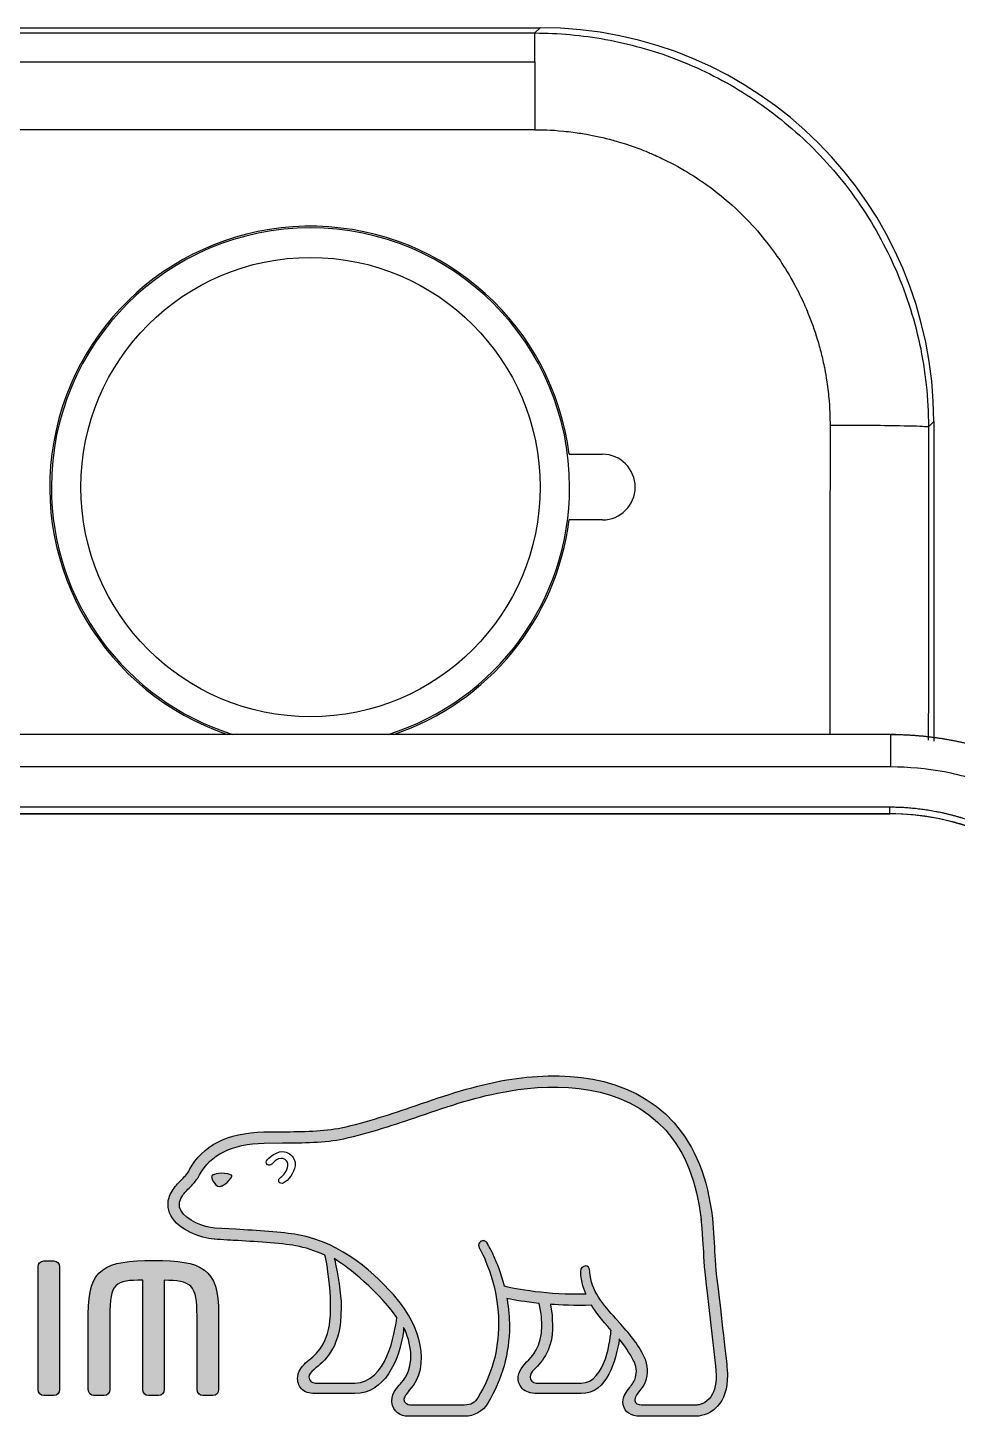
# Model space of a CAD drawing. Extents: x 11391 to 14551, y -233 to 2082.
# Drawn here: x 12579.67 to 12608.01, y 301.02 to 343.34 of the extents above; entities that cross this region are included whole.
import ezdxf

# ---------------------------------------------------------------- set-up
doc = ezdxf.new("R2010")
doc.units = 0
doc.header["$LTSCALE"] = 10
doc.header["$MEASUREMENT"] = 0
doc.layers.get('0').update_dxf_attribs({"linetype": 'CONTINUOUS'})
doc.layers.add('DEF_LAYER_ASSEM_MEMBER', color=7, linetype='CONTINUOUS')
doc.layers.add('레이어 1', color=7, linetype='CONTINUOUS')

msp = doc.modelspace()

# ---------------------------------------------------------------- hatches: boundary and pattern name
at = {"ltscale": 0.5}
h = msp.add_hatch(color=256, dxfattribs=at)
h.dxf.hatch_style = 1
edge = h.paths.add_edge_path()
edge.add_spline(control_points=[(12585.883, 308.371), (12585.573, 308.491), (12585.323, 308.378), (12585.323, 308.378)], knot_values=[0.00001, 0.00001, 0.00001, 0.00001, 1, 1, 1, 1], degree=3, periodic=0)
edge.add_spline(control_points=[(12585.323, 308.378), (12585.265, 308.362), (12585.278, 308.3), (12585.278, 308.3), (12585.278, 308.3), (12585.282, 308.217), (12585.404, 308.073)], knot_values=[4, 4, 4, 4, 5, 5, 5, 6, 6, 6, 6], degree=3, periodic=0)
edge.add_spline(control_points=[(12585.404, 308.073), (12585.464, 308), (12585.572, 308.038), (12585.572, 308.038)], knot_values=[3.00001, 3.00001, 3.00001, 3.00001, 4, 4, 4, 4], degree=3, periodic=0)
edge.add_spline(control_points=[(12585.572, 308.038), (12585.572, 308.038), (12585.721, 308.081), (12585.871, 308.284)], knot_values=[2, 2, 2, 2, 2.99999, 2.99999, 2.99999, 2.99999], degree=3, periodic=0)
edge.add_spline(control_points=[(12585.871, 308.284), (12585.921, 308.355), (12585.883, 308.371), (12585.883, 308.371)], knot_values=[1.00001, 1.00001, 1.00001, 1.00001, 2, 2, 2, 2], degree=3, periodic=0)
at = {"layer": '레이어 1'}
h = msp.add_hatch(color=7, dxfattribs=at)
h.dxf.hatch_style = 1
edge = h.paths.add_edge_path(flags=16)
edge.add_spline(control_points=[(12600.441, 301.55), (12600.274, 301.365), (12600.063, 301.363), (12600.054, 301.363), (12600.054, 301.363), (12598.367, 301.363), (12598.367, 301.363), (12598.305, 301.363), (12598.258, 301.379), (12598.227, 301.409), (12598.202, 301.434), (12598.189, 301.472), (12598.189, 301.52), (12598.189, 301.615), (12598.259, 301.702), (12598.332, 301.795), (12598.401, 301.883), (12598.466, 301.966), (12598.502, 302.069), (12598.594, 302.317), (12598.585, 302.582), (12598.475, 302.816), (12598.276, 303.238), (12597.98, 303.57), (12597.694, 303.891), (12597.694, 303.891), (12597.597, 303.998), (12597.597, 303.999), (12597.224, 304.414), (12596.839, 304.843), (12596.809, 305.425), (12596.802, 305.54), (12596.749, 305.61), (12596.675, 305.607), (12596.675, 305.607), (12596.566, 305.554), (12596.563, 305.554), (12596.534, 305.522), (12596.517, 305.473), (12596.517, 305.418), (12596.517, 305.418), (12596.518, 305.398), (12596.518, 305.398), (12596.533, 305.187), (12596.583, 304.981), (12596.671, 304.767), (12596.671, 304.767), (12596.68, 304.745), (12596.68, 304.745), (12596.68, 304.745), (12596.657, 304.744), (12596.657, 304.744), (12595.574, 304.701), (12594.513, 304.906), (12594.2, 304.981), (12594.008, 305.756), (12593.696, 306.269), (12593.682, 306.291), (12593.658, 306.331), (12593.619, 306.362), (12593.582, 306.373), (12593.582, 306.373), (12593.491, 306.359), (12593.479, 306.358), (12593.472, 306.346), (12593.456, 306.325), (12593.42, 306.277), (12593.42, 306.277), (12593.416, 306.24), (12593.416, 306.24), (12593.416, 306.24), (12593.445, 306.138), (12593.445, 306.138), (12593.469, 306.097), (12594.025, 305.123), (12594.025, 303.832), (12594.025, 303.037), (12593.816, 302.286), (12593.403, 301.601), (12593.305, 301.436), (12593.175, 301.363), (12592.982, 301.363), (12592.982, 301.363), (12591.319, 301.363), (12591.319, 301.363), (12591.264, 301.363), (12591.148, 301.402), (12591.148, 301.522), (12591.148, 301.589), (12591.21, 301.697), (12591.312, 301.812), (12592.005, 302.584), (12591.606, 303.789), (12590.941, 304.583), (12590.299, 305.349), (12589.251, 306.312), (12587.906, 306.552), (12587.43, 306.635), (12586.646, 306.682), (12586.014, 306.719), (12586.014, 306.719), (12585.374, 306.757), (12585.374, 306.757), (12585.046, 306.782), (12584.503, 306.984), (12584.338, 307.297), (12584.269, 307.426), (12584.277, 307.558), (12584.364, 307.709), (12584.419, 307.8), (12584.495, 307.878), (12584.59, 307.973), (12584.695, 308.08), (12584.803, 308.19), (12584.887, 308.335), (12584.887, 308.335), (12584.911, 308.38), (12584.911, 308.38), (12585.232, 308.995), (12585.894, 309.319), (12586.878, 309.345), (12586.878, 309.345), (12587.433, 309.351), (12587.433, 309.351), (12588.043, 309.354), (12588.735, 309.358), (12589.303, 309.48), (12590.101, 309.652), (12590.902, 309.925), (12591.608, 310.166), (12591.608, 310.166), (12591.631, 310.174), (12591.631, 310.174), (12592.505, 310.473), (12593.409, 310.782), (12594.333, 310.932), (12595.812, 311.177), (12597.842, 311.169), (12599.12, 309.735), (12599.71, 309.071), (12600.074, 308.157), (12600.199, 307.02), (12600.199, 307.02), (12600.194, 307.023), (12600.19, 307.027), (12600.2, 307.005), (12600.21, 306.877), (12600.262, 306.153), (12600.278, 305.805), (12600.293, 305.446), (12600.384, 304.778), (12600.384, 304.778), (12600.642, 302.545), (12600.642, 302.545), (12600.642, 302.545), (12600.658, 302.274), (12600.658, 302.274), (12600.658, 301.954), (12600.585, 301.71), (12600.441, 301.55)], knot_values=[0, 0, 0, 0, 1, 1, 1, 2, 2, 2, 3, 3, 3, 4, 4, 4, 5, 5, 5, 6, 6, 6, 7, 7, 7, 8, 8, 8, 9, 9, 9, 10, 10, 10, 11, 11, 11, 12, 12, 12, 13, 13, 13, 14, 14, 14, 15, 15, 15, 16, 16, 16, 17, 17, 17, 18, 18, 18, 19, 19, 19, 20, 20, 20, 21, 21, 21, 22, 22, 22, 23, 23, 23, 24, 24, 24, 25, 25, 25, 26, 26, 26, 27, 27, 27, 28, 28, 28, 29, 29, 29, 30, 30, 30, 31, 31, 31, 32, 32, 32, 33, 33, 33, 34, 34, 34, 35, 35, 35, 36, 36, 36, 37, 37, 37, 38, 38, 38, 39, 39, 39, 40, 40, 40, 41, 41, 41, 42, 42, 42, 43, 43, 43, 44, 44, 44, 45, 45, 45, 46, 46, 46, 47, 47, 47, 48, 48, 48, 49, 49, 49, 50, 50, 50, 51, 51, 51, 52, 52, 52, 53, 53, 53, 53], degree=3, periodic=0)
edge = h.paths.add_edge_path(flags=16)
edge.add_spline(control_points=[(12596.542, 302.033), (12596.542, 302.033), (12595.166, 302.033), (12595.166, 302.033), (12595.064, 302.033), (12594.983, 302.114), (12594.983, 302.218), (12594.983, 302.29), (12595.046, 302.382), (12595.106, 302.445), (12595.386, 302.713), (12595.672, 303.082), (12595.672, 303.783), (12595.672, 303.783), (12595.654, 304.101), (12595.654, 304.102), (12595.654, 304.102), (12595.604, 304.412), (12595.604, 304.412), (12595.604, 304.412), (12595.6, 304.431), (12595.6, 304.431), (12595.6, 304.431), (12595.62, 304.43), (12595.62, 304.43), (12595.877, 304.411), (12596.376, 304.383), (12596.853, 304.406), (12596.974, 304.213), (12597.169, 303.966), (12597.454, 303.636), (12597.441, 303.472), (12597.305, 302.033), (12596.542, 302.033)], knot_values=[0, 0, 0, 0, 1, 1, 1, 2, 2, 2, 3, 3, 3, 4, 4, 4, 5, 5, 5, 6, 6, 6, 7, 7, 7, 8, 8, 8, 9, 9, 9, 10, 10, 10, 11, 11, 11, 11], degree=3, periodic=0)
edge = h.paths.add_edge_path(flags=16)
edge.add_spline(control_points=[(12589.637, 302.033), (12589.637, 302.033), (12588.429, 302.033), (12588.429, 302.033), (12588.338, 302.033), (12588.241, 302.108), (12588.241, 302.218), (12588.241, 302.285), (12588.297, 302.368), (12588.399, 302.45), (12588.705, 302.694), (12589.168, 303.062), (12589.218, 304.079), (12589.218, 304.079), (12589.225, 304.357), (12589.225, 304.357), (12589.225, 304.79), (12589.126, 305.312), (12589.032, 305.779), (12589.032, 305.779), (12589.017, 305.827), (12589.017, 305.827), (12589.017, 305.827), (12589.056, 305.796), (12589.056, 305.796), (12589.236, 305.685), (12590.223, 305.016), (12590.923, 304.029), (12590.865, 303.561), (12590.602, 302.033), (12589.637, 302.033)], knot_values=[0, 0, 0, 0, 1, 1, 1, 2, 2, 2, 3, 3, 3, 4, 4, 4, 5, 5, 5, 6, 6, 6, 7, 7, 7, 8, 8, 8, 9, 9, 9, 10, 10, 10, 10], degree=3, periodic=0)
edge = h.paths.add_edge_path()
edge.add_spline(control_points=[(12600.983, 302.579), (12600.983, 302.582), (12600.727, 304.824), (12600.727, 304.824), (12600.632, 305.494), (12600.618, 305.852), (12600.606, 306.168), (12600.606, 306.168), (12600.542, 307.054), (12600.542, 307.054), (12600.407, 308.266), (12600.015, 309.245), (12599.376, 309.96), (12597.996, 311.511), (12595.841, 311.528), (12594.276, 311.27), (12593.316, 311.111), (12592.398, 310.798), (12591.511, 310.494), (12591.511, 310.494), (12591.483, 310.484), (12591.483, 310.484), (12590.789, 310.248), (12590.002, 309.978), (12589.23, 309.814), (12588.699, 309.7), (12588.035, 309.695), (12587.448, 309.692), (12587.448, 309.692), (12586.867, 309.685), (12586.867, 309.685), (12585.751, 309.657), (12584.99, 309.271), (12584.606, 308.537), (12584.606, 308.537), (12584.589, 308.505), (12584.589, 308.505), (12584.526, 308.394), (12584.431, 308.299), (12584.347, 308.215), (12584.254, 308.121), (12584.149, 308.016), (12584.069, 307.88), (12583.989, 307.744), (12583.948, 307.606), (12583.948, 307.47), (12583.948, 307.356), (12583.977, 307.244), (12584.034, 307.137), (12584.272, 306.689), (12584.949, 306.447), (12585.353, 306.418), (12585.353, 306.418), (12585.947, 306.381), (12585.961, 306.38), (12586.556, 306.346), (12587.37, 306.299), (12587.846, 306.215), (12588.124, 306.166), (12588.439, 306.066), (12588.73, 305.929), (12588.751, 305.854), (12588.902, 305.182), (12588.902, 304.357), (12588.902, 304.357), (12588.896, 304.095), (12588.896, 304.095), (12588.852, 303.224), (12588.472, 302.92), (12588.194, 302.697), (12588.166, 302.675), (12587.918, 302.469), (12587.9, 302.221), (12587.888, 302.081), (12587.928, 301.954), (12588.013, 301.862), (12588.105, 301.762), (12588.245, 301.712), (12588.429, 301.712), (12588.429, 301.712), (12589.637, 301.712), (12589.637, 301.712), (12590.541, 301.712), (12590.988, 302.685), (12591.124, 303.597), (12591.124, 303.597), (12591.127, 303.726), (12591.127, 303.726), (12591.127, 303.726), (12591.164, 303.661), (12591.164, 303.661), (12591.28, 303.403), (12591.35, 303.095), (12591.35, 302.863), (12591.35, 302.537), (12591.249, 302.252), (12591.057, 302.04), (12591.009, 301.992), (12590.767, 301.741), (12590.767, 301.491), (12590.767, 301.491), (12590.769, 301.45), (12590.769, 301.45), (12590.804, 301.154), (12591.043, 301.022), (12591.265, 301.022), (12591.265, 301.022), (12592.982, 301.022), (12592.982, 301.022), (12593.291, 301.022), (12593.538, 301.162), (12593.697, 301.425), (12594.134, 302.15), (12594.355, 302.938), (12594.355, 303.765), (12594.355, 304.023), (12594.331, 304.299), (12594.283, 304.585), (12594.283, 304.585), (12594.279, 304.608), (12594.279, 304.608), (12594.279, 304.608), (12594.302, 304.603), (12594.302, 304.603), (12594.508, 304.563), (12594.841, 304.505), (12595.251, 304.461), (12595.251, 304.461), (12595.263, 304.46), (12595.263, 304.46), (12595.263, 304.46), (12595.318, 304.145), (12595.318, 304.145), (12595.318, 304.145), (12595.33, 304.07), (12595.33, 304.069), (12595.33, 304.069), (12595.347, 303.791), (12595.347, 303.791), (12595.347, 303.123), (12595.043, 302.832), (12594.88, 302.676), (12594.878, 302.674), (12594.65, 302.443), (12594.626, 302.238), (12594.626, 302.238), (12594.618, 302.175), (12594.618, 302.175), (12594.618, 302.11), (12594.634, 301.984), (12594.747, 301.867), (12594.846, 301.764), (12595, 301.712), (12595.204, 301.712), (12595.204, 301.712), (12596.542, 301.712), (12596.542, 301.712), (12597.354, 301.712), (12597.598, 302.744), (12597.697, 303.323), (12597.697, 303.323), (12597.701, 303.383), (12597.701, 303.383), (12597.701, 303.383), (12597.734, 303.339), (12597.734, 303.339), (12597.921, 303.1), (12598.085, 302.834), (12598.164, 302.669), (12598.206, 302.583), (12598.228, 302.487), (12598.228, 302.391), (12598.228, 302.391), (12598.198, 302.198), (12598.198, 302.198), (12598.167, 302.093), (12598.095, 301.996), (12598.025, 301.902), (12597.922, 301.768), (12597.816, 301.63), (12597.816, 301.462), (12597.816, 301.462), (12597.826, 301.369), (12597.826, 301.369), (12597.875, 301.145), (12598.056, 301.022), (12598.335, 301.022), (12598.335, 301.022), (12600.053, 301.022), (12600.053, 301.022), (12600.091, 301.022), (12600.427, 301.03), (12600.69, 301.315), (12600.9, 301.542), (12601.002, 301.855), (12601.002, 302.27), (12601.002, 302.27), (12600.983, 302.578), (12600.983, 302.579)], knot_values=[0, 0, 0, 0, 1, 1, 1, 2, 2, 2, 3, 3, 3, 4, 4, 4, 5, 5, 5, 6, 6, 6, 7, 7, 7, 8, 8, 8, 9, 9, 9, 10, 10, 10, 11, 11, 11, 12, 12, 12, 13, 13, 13, 14, 14, 14, 15, 15, 15, 16, 16, 16, 17, 17, 17, 18, 18, 18, 19, 19, 19, 20, 20, 20, 21, 21, 21, 22, 22, 22, 23, 23, 23, 24, 24, 24, 25, 25, 25, 26, 26, 26, 27, 27, 27, 28, 28, 28, 29, 29, 29, 30, 30, 30, 31, 31, 31, 32, 32, 32, 33, 33, 33, 34, 34, 34, 35, 35, 35, 36, 36, 36, 37, 37, 37, 38, 38, 38, 39, 39, 39, 40, 40, 40, 41, 41, 41, 42, 42, 42, 43, 43, 43, 44, 44, 44, 45, 45, 45, 46, 46, 46, 47, 47, 47, 48, 48, 48, 49, 49, 49, 50, 50, 50, 51, 51, 51, 52, 52, 52, 53, 53, 53, 54, 54, 54, 55, 55, 55, 56, 56, 56, 57, 57, 57, 58, 58, 58, 59, 59, 59, 60, 60, 60, 61, 61, 61, 62, 62, 62, 63, 63, 63, 64, 64, 64, 65, 65, 65, 66, 66, 66, 66], degree=3, periodic=0)
edge = h.paths.add_edge_path(flags=0)
edge.add_spline(control_points=[(12585.323, 308.378), (12585.323, 308.378), (12585.573, 308.491), (12585.883, 308.371), (12585.883, 308.371), (12585.921, 308.355), (12585.871, 308.284), (12585.721, 308.081), (12585.572, 308.038), (12585.572, 308.038), (12585.572, 308.038), (12585.464, 308), (12585.404, 308.073), (12585.282, 308.217), (12585.278, 308.3), (12585.278, 308.3), (12585.278, 308.3), (12585.265, 308.362), (12585.323, 308.378)], knot_values=[0, 0, 0, 0, 1, 1, 1, 2, 2, 2, 3, 3, 3, 4, 4, 4, 5, 5, 5, 6, 6, 6, 6], degree=3, periodic=0)
edge = h.paths.add_edge_path(flags=0)
edge.add_spline(control_points=[(12586.973, 308.837), (12586.935, 308.797), (12586.933, 308.729), (12586.973, 308.693), (12587.011, 308.658), (12587.078, 308.667), (12587.116, 308.708), (12587.135, 308.729), (12587.341, 308.972), (12587.518, 308.848), (12587.582, 308.801), (12587.609, 308.735), (12587.6, 308.65), (12587.584, 308.513), (12587.466, 308.358), (12587.383, 308.305), (12587.337, 308.277), (12587.306, 308.217), (12587.328, 308.168), (12587.35, 308.119), (12587.412, 308.104), (12587.462, 308.128), (12587.61, 308.199), (12587.797, 308.435), (12587.822, 308.656), (12587.839, 308.81), (12587.77, 308.935), (12587.647, 309.02), (12587.383, 309.208), (12587.084, 308.957), (12586.973, 308.837)], knot_values=[0, 0, 0, 0, 1, 1, 1, 2, 2, 2, 3, 3, 3, 4, 4, 4, 5, 5, 5, 6, 6, 6, 7, 7, 7, 8, 8, 8, 9, 9, 9, 10, 10, 10, 10], degree=3, periodic=0)
edge = h.paths.add_edge_path(flags=0)
edge.add_spline(control_points=[(12586.939, 308.654), (12586.939, 308.654), (12586.939, 308.654), (12586.939, 308.654), (12586.939, 308.654), (12586.939, 308.654), (12586.939, 308.654)], knot_values=[0, 0, 0, 0, 1, 1, 1, 2, 2, 2, 2], degree=3, periodic=0)
h = msp.add_hatch(color=7, dxfattribs=at)
h.dxf.hatch_style = 2
edge = h.paths.add_edge_path()
edge.add_spline(control_points=[(12580.161, 305.754), (12580.052, 305.754), (12579.987, 305.664), (12579.987, 305.577), (12579.987, 305.577), (12579.987, 301.833), (12579.987, 301.833), (12579.987, 301.733), (12580.065, 301.652), (12580.161, 301.652), (12580.161, 301.652), (12580.465, 301.652), (12580.465, 301.652), (12580.573, 301.652), (12580.638, 301.743), (12580.638, 301.833), (12580.638, 301.833), (12580.638, 305.577), (12580.638, 305.577), (12580.638, 305.676), (12580.562, 305.754), (12580.465, 305.754), (12580.465, 305.754), (12580.161, 305.754), (12580.161, 305.754)], knot_values=[0, 0, 0, 0, 1, 1, 1, 2, 2, 2, 3, 3, 3, 4, 4, 4, 5, 5, 5, 6, 6, 6, 7, 7, 7, 8, 8, 8, 8], degree=3, periodic=0)
h = msp.add_hatch(color=7, dxfattribs=at)
h.dxf.hatch_style = 2
edge = h.paths.add_edge_path()
edge.add_spline(control_points=[(12581.514, 304.137), (12581.514, 304.137), (12581.514, 301.833), (12581.514, 301.833), (12581.514, 301.733), (12581.592, 301.652), (12581.689, 301.652), (12581.689, 301.652), (12581.997, 301.652), (12581.997, 301.652), (12582.106, 301.652), (12582.171, 301.743), (12582.171, 301.833), (12582.171, 301.833), (12582.171, 304.08), (12582.171, 304.08), (12582.171, 305.071), (12582.339, 305.168), (12583.177, 305.17), (12583.177, 305.109), (12583.177, 301.833), (12583.177, 301.833), (12583.177, 301.729), (12583.252, 301.652), (12583.35, 301.652), (12583.35, 301.652), (12583.653, 301.652), (12583.653, 301.652), (12583.762, 301.652), (12583.827, 301.743), (12583.827, 301.833), (12583.827, 301.833), (12583.827, 305.099), (12583.827, 305.164), (12584.219, 305.162), (12584.494, 305.13), (12584.643, 304.981), (12584.8, 304.824), (12584.831, 304.531), (12584.831, 304.08), (12584.831, 304.08), (12584.831, 301.833), (12584.831, 301.833), (12584.831, 301.735), (12584.911, 301.652), (12585.006, 301.652), (12585.006, 301.652), (12585.316, 301.652), (12585.316, 301.652), (12585.423, 301.652), (12585.49, 301.745), (12585.49, 301.833), (12585.49, 301.833), (12585.49, 304.137), (12585.49, 304.137), (12585.49, 305.534), (12584.994, 305.771), (12583.506, 305.771), (12582.011, 305.771), (12581.514, 305.534), (12581.514, 304.137)], knot_values=[0, 0, 0, 0, 1, 1, 1, 2, 2, 2, 3, 3, 3, 4, 4, 4, 5, 5, 5, 6, 6, 6, 7, 7, 7, 8, 8, 8, 9, 9, 9, 10, 10, 10, 11, 11, 11, 12, 12, 12, 13, 13, 13, 14, 14, 14, 15, 15, 15, 16, 16, 16, 17, 17, 17, 18, 18, 18, 19, 19, 19, 20, 20, 20, 20], degree=3, periodic=0)

# ---------------------------------------------------------------- linework, layer by layer
at = {"color": 7}
msp.add_line((12589.583, 301.712), (12589.583, 301.712), dxfattribs=at)
at = {"layer": 'DEF_LAYER_ASSEM_MEMBER', "color": 7, "linetype": 'Continuous'}
for p, q in [((12419.29, 343.336), (12595.292, 343.336)), ((12595.133, 343.177), (12595.292, 343.336)), ((12607.129, 331.176), (12607.29, 331.338)), ((12607.29, 331.338), (12607.29, 321.597)), ((12596.177, 330.337), (12597.19, 330.337)), ((12597.19, 328.337), (12596.177, 328.337)), ((12606.122, 321.803), (12210.473, 321.803)), ((12605.975, 320.808), (12210.606, 320.808)), ((12210.624, 319.591), (12605.957, 319.591)), ((12210.624, 319.392), (12605.957, 319.392)), ((12210.624, 319.381), (12605.957, 319.381))]:
    msp.add_line(p, q, dxfattribs=at)
msp.add_circle((12588.29, 329.337), 7, dxfattribs=at)
for centre, radius, start, end in [((12588.29, 329.337), 7.95, 7.2262, 251.3826), ((12588.29, 329.337), 7.9, 0, 180), ((12597.19, 329.337), 1, 270, 90), ((12588.29, 329.337), 7.9, 180, 252.4922), ((12588.29, 329.337), 7.9, 287.5078, 0), ((12588.29, 329.337), 7.95, 288.6154, 352.7738), ((12605.943, 311.844), 7.538, 359.9486, 89.8967)]:
    msp.add_arc(centre, radius, start, end, dxfattribs=at)
msp.add_ellipse((12595.288, 331.334), major_axis=(-8.488, -8.488), ratio=0.999695, start_param=2.356347, end_param=3.926839, dxfattribs=at)
for points, degree in [([(12419.29, 343.177), (12477.905, 343.177), (12536.519, 343.177), (12595.133, 343.177)], 3), ([(12419.29, 342.297), (12477.905, 342.298), (12536.519, 342.298), (12595.133, 342.299)], 3), ([(12595.133, 340.23), (12536.519, 340.23), (12477.905, 340.23), (12419.29, 340.23)], 3), ([(12604.129, 331.228), (12604.126, 321.803)], 1), ([(12607.129, 331.176), (12607.126, 321.623)], 1), ([(12605.957, 319.381), (12605.957, 319.392)], 1)]:
    msp.add_open_spline(points, degree=degree, dxfattribs=at)
for points, degree, knots in [([(12595.133, 342.299), (12595.133, 342.569), (12595.133, 343.008), (12595.133, 343.17), (12595.133, 343.177)], 3, [0, 0, 0, 0, 0.499991, 1, 1, 1, 1]), ([(12595.133, 343.177), (12595.49, 343.177), (12595.849, 343.161), (12596.569, 343.096), (12596.929, 343.047), (12597.649, 342.916), (12598.008, 342.833), (12598.721, 342.634), (12599.075, 342.517), (12599.775, 342.248), (12600.121, 342.097), (12600.8, 341.76), (12601.134, 341.575), (12601.786, 341.17), (12602.104, 340.951), (12602.721, 340.48), (12603.02, 340.228), (12603.594, 339.693), (12603.87, 339.409), (12604.395, 338.813), (12604.644, 338.501), (12605.113, 337.848), (12605.332, 337.508), (12605.736, 336.804), (12605.922, 336.44), (12606.256, 335.69), (12606.405, 335.304), (12606.663, 334.515), (12606.772, 334.112), (12606.949, 333.291), (12607.016, 332.874), (12607.106, 332.031), (12607.129, 331.605), (12607.129, 331.176)], 3, [0, 0, 0, 0, 0.0625, 0.0625, 0.125, 0.125, 0.1875, 0.1875, 0.25, 0.25, 0.3125, 0.3125, 0.375, 0.375, 0.4375, 0.4375, 0.5, 0.5, 0.5625, 0.5625, 0.625, 0.625, 0.6875, 0.6875, 0.75, 0.75, 0.8125, 0.8125, 0.875, 0.875, 0.9375, 0.9375, 1, 1, 1, 1]), ([(12595.133, 342.298), (12595.133, 342.03), (12595.133, 341.383), (12595.133, 340.615), (12595.133, 340.23)], 3, [0, 0, 0, 0, 0.494875, 1, 1, 1, 1]), ([(12595.133, 340.23), (12595.343, 340.23), (12595.602, 340.227), (12596.216, 340.166), (12596.391, 340.142), (12596.682, 340.096), (12596.751, 340.083), (12597.019, 340.03), (12597.158, 339.999), (12597.372, 339.946), (12597.445, 339.927), (12597.592, 339.887), (12597.632, 339.876), (12598.183, 339.709), (12598.417, 339.611), (12598.655, 339.512), (12598.762, 339.467), (12599.03, 339.343), (12599.217, 339.252), (12599.691, 338.998), (12599.905, 338.864), (12600.586, 338.409), (12601.023, 338.066), (12601.969, 337.12), (12602.358, 336.613), (12602.743, 336.036), (12602.895, 335.792), (12603.138, 335.34), (12603.269, 335.075), (12603.374, 334.843), (12603.399, 334.783), (12603.426, 334.72), (12603.432, 334.704), (12603.442, 334.681), (12603.432, 334.704), (12603.557, 334.403), (12603.656, 334.127), (12603.784, 333.703), (12603.843, 333.489), (12603.894, 333.272), (12603.927, 333.126), (12603.95, 333.013), (12603.97, 332.913), (12603.99, 332.807), (12604.037, 332.516), (12604.067, 332.293), (12604.123, 331.733), (12604.129, 331.44), (12604.129, 331.228)], 3, [0, 0, 0, 0, 0.0625, 0.0625, 0.09375, 0.09375, 0.125, 0.125, 0.15625, 0.15625, 0.171875, 0.171875, 0.1875, 0.1875, 0.25, 0.25, 0.28125, 0.28125, 0.3125, 0.3125, 0.375, 0.375, 0.5, 0.5, 0.625, 0.625, 0.6875, 0.6875, 0.71875, 0.71875, 0.734375, 0.734375, 0.742188, 0.742188, 0.75, 0.75, 0.8125, 0.8125, 0.84375, 0.859375, 0.859375, 0.875, 0.875, 0.90625, 0.90625, 0.9375, 0.9375, 1, 1, 1, 1]), ([(12604.129, 331.228), (12604.521, 331.228), (12605.301, 331.225), (12606.465, 331.211), (12607.039, 331.193), (12607.116, 331.179), (12607.122, 331.176)], 3, [0, 0, 0, 0, 0.251428, 0.50389, 0.883181, 1, 1, 1, 1]), ([(12605.975, 321.801), (12605.992, 321.801), (12606.026, 321.801), (12606.078, 321.8), (12606.129, 321.799), (12606.181, 321.799), (12606.234, 321.797), (12606.286, 321.796), (12606.338, 321.794), (12606.391, 321.792), (12606.444, 321.79), (12606.497, 321.787), (12606.55, 321.784), (12606.604, 321.781), (12606.657, 321.777), (12606.711, 321.774), (12606.765, 321.769), (12606.819, 321.765), (12606.873, 321.76), (12606.928, 321.755), (12606.982, 321.75), (12607.037, 321.744), (12607.092, 321.738), (12607.147, 321.732), (12607.202, 321.725), (12607.258, 321.718), (12607.313, 321.711), (12607.369, 321.703), (12607.425, 321.695), (12607.481, 321.686), (12607.537, 321.678), (12607.593, 321.669), (12607.65, 321.659), (12607.706, 321.649), (12607.763, 321.639), (12607.82, 321.629), (12607.877, 321.618), (12607.934, 321.607), (12607.991, 321.595), (12608.049, 321.583), (12608.106, 321.571), (12608.164, 321.558), (12608.221, 321.545), (12608.279, 321.531), (12608.337, 321.517), (12608.395, 321.503), (12608.453, 321.488), (12608.512, 321.473), (12608.57, 321.458), (12608.628, 321.442), (12608.687, 321.425), (12608.746, 321.409), (12608.804, 321.392), (12608.863, 321.374), (12608.922, 321.356), (12608.981, 321.338), (12609.04, 321.319), (12609.099, 321.3), (12609.158, 321.28), (12609.217, 321.26), (12609.276, 321.239), (12609.336, 321.218), (12609.395, 321.197), (12609.455, 321.175), (12609.514, 321.153), (12609.573, 321.13), (12609.633, 321.107), (12609.693, 321.083), (12609.752, 321.059), (12609.812, 321.035), (12609.871, 321.009), (12609.931, 320.984), (12609.991, 320.958), (12610.05, 320.932), (12610.11, 320.905), (12610.17, 320.877), (12610.229, 320.85), (12610.289, 320.821), (12610.349, 320.792), (12610.408, 320.763), (12610.468, 320.733), (12610.528, 320.703), (12610.587, 320.672), (12610.647, 320.641), (12610.706, 320.61), (12610.766, 320.577), (12610.825, 320.545), (12610.884, 320.511), (12610.944, 320.478), (12611.003, 320.444), (12611.062, 320.409), (12611.121, 320.374), (12611.18, 320.338), (12611.239, 320.302), (12611.298, 320.265), (12611.357, 320.228), (12611.415, 320.19), (12611.474, 320.152), (12611.533, 320.113), (12611.591, 320.074), (12611.649, 320.034), (12611.707, 319.993), (12611.765, 319.953), (12611.823, 319.911), (12611.881, 319.869), (12611.938, 319.827), (12611.996, 319.784), (12612.053, 319.74), (12612.11, 319.696), (12612.167, 319.652), (12612.224, 319.607), (12612.281, 319.561), (12612.337, 319.515), (12612.393, 319.468), (12612.449, 319.421), (12612.505, 319.373), (12612.561, 319.325), (12612.616, 319.276), (12612.671, 319.227), (12612.726, 319.177), (12612.781, 319.126), (12612.836, 319.075), (12612.89, 319.024), (12612.944, 318.971), (12612.998, 318.919), (12613.051, 318.866), (12613.105, 318.812), (12613.158, 318.758), (12613.21, 318.703), (12613.263, 318.648), (12613.315, 318.592), (12613.367, 318.535), (12613.418, 318.478), (12613.47, 318.421), (12613.521, 318.363), (12613.571, 318.304), (12613.621, 318.245), (12613.671, 318.185), (12613.721, 318.125), (12613.77, 318.064), (12613.819, 318.003), (12613.868, 317.941), (12613.916, 317.879), (12613.964, 317.816), (12614.011, 317.753), (12614.058, 317.689), (12614.105, 317.624), (12614.151, 317.559), (12614.197, 317.494), (12614.242, 317.428), (12614.287, 317.361), (12614.332, 317.294), (12614.376, 317.226), (12614.42, 317.158), (12614.463, 317.09), (12614.506, 317.02), (12614.548, 316.951), (12614.59, 316.881), (12614.631, 316.81), (12614.672, 316.739), (12614.713, 316.667), (12614.753, 316.595), (12614.792, 316.522), (12614.831, 316.449), (12614.869, 316.375), (12614.907, 316.301), (12614.945, 316.226), (12614.982, 316.151), (12615.018, 316.075), (12615.054, 315.999), (12615.089, 315.923), (12615.123, 315.846), (12615.157, 315.768), (12615.191, 315.69), (12615.224, 315.612), (12615.256, 315.533), (12615.288, 315.453), (12615.319, 315.373), (12615.349, 315.293), (12615.379, 315.212), (12615.408, 315.131), (12615.437, 315.05), (12615.465, 314.968), (12615.492, 314.885), (12615.518, 314.802), (12615.544, 314.719), (12615.57, 314.635), (12615.594, 314.551), (12615.616, 314.474), (12615.63, 314.424), (12615.636, 314.403)], 3, [0, 0, 0, 0, 0.003927, 0.007869, 0.011826, 0.015798, 0.019784, 0.023786, 0.027803, 0.031835, 0.035881, 0.039943, 0.04402, 0.048111, 0.052218, 0.056339, 0.060476, 0.064627, 0.068793, 0.072975, 0.077171, 0.081382, 0.085609, 0.08985, 0.094106, 0.098377, 0.102664, 0.106965, 0.111281, 0.115612, 0.119958, 0.124319, 0.128695, 0.133086, 0.137492, 0.141913, 0.146349, 0.1508, 0.155266, 0.159746, 0.164242, 0.168753, 0.173279, 0.17782, 0.182375, 0.186946, 0.191532, 0.196132, 0.200748, 0.205379, 0.210024, 0.214685, 0.219361, 0.224051, 0.228757, 0.233477, 0.238213, 0.242963, 0.247729, 0.252509, 0.257305, 0.262115, 0.266941, 0.271781, 0.276637, 0.281507, 0.286393, 0.291293, 0.296208, 0.301139, 0.306084, 0.311045, 0.31602, 0.32101, 0.326016, 0.331036, 0.336071, 0.341122, 0.346187, 0.351267, 0.356363, 0.361473, 0.366598, 0.371738, 0.376894, 0.382064, 0.387249, 0.392449, 0.397665, 0.402895, 0.40814, 0.4134, 0.418676, 0.423966, 0.429271, 0.434591, 0.439927, 0.445277, 0.450642, 0.456022, 0.461417, 0.466828, 0.472253, 0.477693, 0.483148, 0.488619, 0.494104, 0.499604, 0.505119, 0.510649, 0.516195, 0.521755, 0.52733, 0.53292, 0.538526, 0.544146, 0.549781, 0.555431, 0.561096, 0.566777, 0.572472, 0.578182, 0.583907, 0.589648, 0.595403, 0.601173, 0.606958, 0.612759, 0.618574, 0.624404, 0.63025, 0.63611, 0.641985, 0.647875, 0.653781, 0.659701, 0.665636, 0.671587, 0.677552, 0.683532, 0.689528, 0.695538, 0.701563, 0.707604, 0.713659, 0.71973, 0.725815, 0.731915, 0.738031, 0.744161, 0.750307, 0.756467, 0.762643, 0.768833, 0.775038, 0.781259, 0.787494, 0.793745, 0.80001, 0.806291, 0.812586, 0.818897, 0.825223, 0.831563, 0.837919, 0.844289, 0.850675, 0.857075, 0.863491, 0.869922, 0.876367, 0.882828, 0.889304, 0.895794, 0.9023, 0.908821, 0.915356, 0.921907, 0.928473, 0.935054, 0.941649, 0.94826, 0.954886, 0.961527, 0.968183, 0.974853, 0.981539, 0.98824, 0.994956, 1, 1, 1, 1]), ([(12614.991, 311.774), (12614.991, 312.879), (12614.806, 313.964), (12613.909, 316.233), (12613.229, 317.279), (12611.47, 319.043), (12610.379, 319.742), (12608.749, 320.389), (12608.156, 320.556), (12607.073, 320.757), (12606.526, 320.808), (12605.975, 320.808)], 3, [0, 0, 0, 0, 0.25, 0.25, 0.5, 0.5, 0.75, 0.75, 0.875, 0.875, 1, 1, 1, 1]), ([(12605.957, 319.392), (12605.957, 319.393), (12605.957, 319.398), (12605.957, 319.419), (12605.957, 319.434), (12605.957, 319.471), (12605.957, 319.492), (12605.957, 319.54), (12605.957, 319.565), (12605.957, 319.591)], 3, [0, 0, 0, 0, 0.25, 0.25, 0.5, 0.5, 0.75, 0.75, 1, 1, 1, 1]), ([(12605.957, 319.591), (12606.703, 319.59), (12607.457, 319.435), (12608.201, 319.282), (12609.621, 318.692), (12610.256, 318.272), (12610.899, 317.846), (12611.956, 316.785), (12612.381, 316.141), (12612.798, 315.506), (12613.385, 314.085), (12613.537, 313.34), (12613.691, 312.585), (12613.691, 311.837)], 2, [0, 0, 0, 0.125, 0.125, 0.25, 0.375, 0.375, 0.5, 0.625, 0.625, 0.75, 0.875, 0.875, 1, 1, 1]), ([(12605.957, 319.391), (12606.428, 319.387), (12607.399, 319.3), (12609.284, 318.742), (12611.404, 317.343), (12612.813, 315.231), (12613.396, 313.328), (12613.492, 312.333), (12613.492, 311.837)], 3, [0, 0, 0, 0, 0.119867, 0.245948, 0.496885, 0.747829, 0.873914, 1, 1, 1, 1])]:
    msp.add_open_spline(points, degree=degree, knots=knots, dxfattribs=at)
msp.add_rational_spline([(12605.975, 321.801), (12605.975, 321.869), (12605.975, 320.808)], [1, 0.684050008093, 0.999998443867], degree=2, dxfattribs=at)
at = {"layer": '레이어 1', "color": 7}
for points, knots in [([(12600.983, 302.579), (12600.983, 302.582), (12600.727, 304.824), (12600.727, 304.824), (12600.632, 305.494), (12600.618, 305.852), (12600.606, 306.168), (12600.606, 306.168), (12600.542, 307.054), (12600.542, 307.054), (12600.407, 308.266), (12600.015, 309.245), (12599.376, 309.96), (12597.996, 311.511), (12595.841, 311.528), (12594.276, 311.27), (12593.316, 311.111), (12592.398, 310.798), (12591.511, 310.494), (12591.511, 310.494), (12591.483, 310.484), (12591.483, 310.484), (12590.789, 310.248), (12590.002, 309.978), (12589.23, 309.814), (12588.699, 309.7), (12588.035, 309.695), (12587.448, 309.692), (12587.448, 309.692), (12586.867, 309.685), (12586.867, 309.685), (12585.751, 309.657), (12584.99, 309.271), (12584.606, 308.537), (12584.606, 308.537), (12584.589, 308.505), (12584.589, 308.505), (12584.526, 308.394), (12584.431, 308.299), (12584.347, 308.215), (12584.254, 308.121), (12584.149, 308.016), (12584.069, 307.88), (12583.989, 307.744), (12583.948, 307.606), (12583.948, 307.47), (12583.948, 307.356), (12583.977, 307.244), (12584.034, 307.137), (12584.272, 306.689), (12584.949, 306.447), (12585.353, 306.418), (12585.353, 306.418), (12585.947, 306.381), (12585.961, 306.38), (12586.556, 306.346), (12587.37, 306.299), (12587.846, 306.215), (12588.124, 306.166), (12588.439, 306.066), (12588.73, 305.929), (12588.751, 305.854), (12588.902, 305.182), (12588.902, 304.357), (12588.902, 304.357), (12588.896, 304.095), (12588.896, 304.095), (12588.852, 303.224), (12588.472, 302.92), (12588.194, 302.697), (12588.166, 302.675), (12587.918, 302.469), (12587.9, 302.221), (12587.888, 302.081), (12587.928, 301.954), (12588.013, 301.862), (12588.105, 301.762), (12588.245, 301.712), (12588.429, 301.712), (12588.429, 301.712), (12589.637, 301.712), (12589.637, 301.712), (12590.541, 301.712), (12590.988, 302.685), (12591.124, 303.597), (12591.124, 303.597), (12591.127, 303.726), (12591.127, 303.726), (12591.127, 303.726), (12591.164, 303.661), (12591.164, 303.661), (12591.28, 303.403), (12591.35, 303.095), (12591.35, 302.863), (12591.35, 302.537), (12591.249, 302.252), (12591.057, 302.04), (12591.009, 301.992), (12590.767, 301.741), (12590.767, 301.491), (12590.767, 301.491), (12590.769, 301.45), (12590.769, 301.45), (12590.804, 301.154), (12591.043, 301.022), (12591.265, 301.022), (12591.265, 301.022), (12592.982, 301.022), (12592.982, 301.022), (12593.291, 301.022), (12593.538, 301.162), (12593.697, 301.425), (12594.134, 302.15), (12594.355, 302.938), (12594.355, 303.765), (12594.355, 304.023), (12594.331, 304.299), (12594.283, 304.585), (12594.283, 304.585), (12594.279, 304.608), (12594.279, 304.608), (12594.279, 304.608), (12594.302, 304.603), (12594.302, 304.603), (12594.508, 304.563), (12594.841, 304.505), (12595.251, 304.461), (12595.251, 304.461), (12595.263, 304.46), (12595.263, 304.46), (12595.263, 304.46), (12595.318, 304.145), (12595.318, 304.145), (12595.318, 304.145), (12595.33, 304.07), (12595.33, 304.069), (12595.33, 304.069), (12595.347, 303.791), (12595.347, 303.791), (12595.347, 303.123), (12595.043, 302.832), (12594.88, 302.676), (12594.878, 302.674), (12594.65, 302.443), (12594.626, 302.238), (12594.626, 302.238), (12594.618, 302.175), (12594.618, 302.175), (12594.618, 302.11), (12594.634, 301.984), (12594.747, 301.867), (12594.846, 301.764), (12595, 301.712), (12595.204, 301.712), (12595.204, 301.712), (12596.542, 301.712), (12596.542, 301.712), (12597.354, 301.712), (12597.598, 302.744), (12597.697, 303.323), (12597.697, 303.323), (12597.701, 303.383), (12597.701, 303.383), (12597.701, 303.383), (12597.734, 303.339), (12597.734, 303.339), (12597.921, 303.1), (12598.085, 302.834), (12598.164, 302.669), (12598.206, 302.583), (12598.228, 302.487), (12598.228, 302.391), (12598.228, 302.391), (12598.198, 302.198), (12598.198, 302.198), (12598.167, 302.093), (12598.095, 301.996), (12598.025, 301.902), (12597.922, 301.768), (12597.816, 301.63), (12597.816, 301.462), (12597.816, 301.462), (12597.826, 301.369), (12597.826, 301.369), (12597.875, 301.145), (12598.056, 301.022), (12598.335, 301.022), (12598.335, 301.022), (12600.053, 301.022), (12600.053, 301.022), (12600.091, 301.022), (12600.427, 301.03), (12600.69, 301.315), (12600.9, 301.542), (12601.002, 301.855), (12601.002, 302.27), (12601.002, 302.27), (12600.983, 302.578), (12600.983, 302.579)], [0, 0, 0, 0, 1, 1, 1, 2, 2, 2, 3, 3, 3, 4, 4, 4, 5, 5, 5, 6, 6, 6, 7, 7, 7, 8, 8, 8, 9, 9, 9, 10, 10, 10, 11, 11, 11, 12, 12, 12, 13, 13, 13, 14, 14, 14, 15, 15, 15, 16, 16, 16, 17, 17, 17, 18, 18, 18, 19, 19, 19, 20, 20, 20, 21, 21, 21, 22, 22, 22, 23, 23, 23, 24, 24, 24, 25, 25, 25, 26, 26, 26, 27, 27, 27, 28, 28, 28, 29, 29, 29, 30, 30, 30, 31, 31, 31, 32, 32, 32, 33, 33, 33, 34, 34, 34, 35, 35, 35, 36, 36, 36, 37, 37, 37, 38, 38, 38, 39, 39, 39, 40, 40, 40, 41, 41, 41, 42, 42, 42, 43, 43, 43, 44, 44, 44, 45, 45, 45, 46, 46, 46, 47, 47, 47, 48, 48, 48, 49, 49, 49, 50, 50, 50, 51, 51, 51, 52, 52, 52, 53, 53, 53, 54, 54, 54, 55, 55, 55, 56, 56, 56, 57, 57, 57, 58, 58, 58, 59, 59, 59, 60, 60, 60, 61, 61, 61, 62, 62, 62, 63, 63, 63, 64, 64, 64, 65, 65, 65, 66, 66, 66, 66]), ([(12586.973, 308.837), (12586.935, 308.797), (12586.933, 308.729), (12586.973, 308.693), (12587.011, 308.658), (12587.078, 308.667), (12587.116, 308.708), (12587.135, 308.729), (12587.341, 308.972), (12587.518, 308.848), (12587.582, 308.801), (12587.609, 308.735), (12587.6, 308.65), (12587.584, 308.513), (12587.466, 308.358), (12587.383, 308.305), (12587.337, 308.277), (12587.306, 308.217), (12587.328, 308.168), (12587.35, 308.119), (12587.412, 308.104), (12587.462, 308.128), (12587.61, 308.199), (12587.797, 308.435), (12587.822, 308.656), (12587.839, 308.81), (12587.77, 308.935), (12587.647, 309.02), (12587.383, 309.208), (12587.084, 308.957), (12586.973, 308.837)], [0, 0, 0, 0, 1, 1, 1, 2, 2, 2, 3, 3, 3, 4, 4, 4, 5, 5, 5, 6, 6, 6, 7, 7, 7, 8, 8, 8, 9, 9, 9, 10, 10, 10, 10]), ([(12585.323, 308.378), (12585.323, 308.378), (12585.573, 308.491), (12585.883, 308.371), (12585.883, 308.371), (12585.921, 308.355), (12585.871, 308.284), (12585.721, 308.081), (12585.572, 308.038), (12585.572, 308.038), (12585.572, 308.038), (12585.464, 308), (12585.404, 308.073), (12585.282, 308.217), (12585.278, 308.3), (12585.278, 308.3), (12585.278, 308.3), (12585.265, 308.362), (12585.323, 308.378)], [0, 0, 0, 0, 1, 1, 1, 2, 2, 2, 3, 3, 3, 4, 4, 4, 5, 5, 5, 6, 6, 6, 6]), ([(12586.939, 308.654), (12586.939, 308.654), (12586.939, 308.654), (12586.939, 308.654), (12586.939, 308.654), (12586.939, 308.654), (12586.939, 308.654)], [0, 0, 0, 0, 1, 1, 1, 2, 2, 2, 2]), ([(12593.445, 306.138), (12593.469, 306.097), (12594.025, 305.123), (12594.025, 303.832), (12594.025, 303.037), (12593.816, 302.286), (12593.403, 301.601)], [24, 24, 24, 24, 25, 25, 25, 26, 26, 26, 26]), ([(12580.161, 305.754), (12580.052, 305.754), (12579.987, 305.664), (12579.987, 305.577), (12579.987, 305.577), (12579.987, 301.833), (12579.987, 301.833), (12579.987, 301.733), (12580.065, 301.652), (12580.161, 301.652), (12580.161, 301.652), (12580.465, 301.652), (12580.465, 301.652), (12580.573, 301.652), (12580.638, 301.743), (12580.638, 301.833), (12580.638, 301.833), (12580.638, 305.577), (12580.638, 305.577), (12580.638, 305.676), (12580.562, 305.754), (12580.465, 305.754), (12580.465, 305.754), (12580.161, 305.754), (12580.161, 305.754)], [0, 0, 0, 0, 1, 1, 1, 2, 2, 2, 3, 3, 3, 4, 4, 4, 5, 5, 5, 6, 6, 6, 7, 7, 7, 8, 8, 8, 8]), ([(12581.514, 304.137), (12581.514, 304.137), (12581.514, 301.833), (12581.514, 301.833), (12581.514, 301.733), (12581.592, 301.652), (12581.689, 301.652), (12581.689, 301.652), (12581.997, 301.652), (12581.997, 301.652), (12582.106, 301.652), (12582.171, 301.743), (12582.171, 301.833), (12582.171, 301.833), (12582.171, 304.08), (12582.171, 304.08), (12582.171, 305.071), (12582.339, 305.168), (12583.177, 305.17), (12583.177, 305.109), (12583.177, 301.833), (12583.177, 301.833), (12583.177, 301.729), (12583.252, 301.652), (12583.35, 301.652), (12583.35, 301.652), (12583.653, 301.652), (12583.653, 301.652), (12583.762, 301.652), (12583.827, 301.743), (12583.827, 301.833), (12583.827, 301.833), (12583.827, 305.099), (12583.827, 305.164), (12584.219, 305.162), (12584.494, 305.13), (12584.643, 304.981), (12584.8, 304.824), (12584.831, 304.531), (12584.831, 304.08), (12584.831, 304.08), (12584.831, 301.833), (12584.831, 301.833), (12584.831, 301.735), (12584.911, 301.652), (12585.006, 301.652), (12585.006, 301.652), (12585.316, 301.652), (12585.316, 301.652), (12585.423, 301.652), (12585.49, 301.745), (12585.49, 301.833), (12585.49, 301.833), (12585.49, 304.137), (12585.49, 304.137), (12585.49, 305.534), (12584.994, 305.771), (12583.506, 305.771), (12582.011, 305.771), (12581.514, 305.534), (12581.514, 304.137)], [0, 0, 0, 0, 1, 1, 1, 2, 2, 2, 3, 3, 3, 4, 4, 4, 5, 5, 5, 6, 6, 6, 7, 7, 7, 8, 8, 8, 9, 9, 9, 10, 10, 10, 11, 11, 11, 12, 12, 12, 13, 13, 13, 14, 14, 14, 15, 15, 15, 16, 16, 16, 17, 17, 17, 18, 18, 18, 19, 19, 19, 20, 20, 20, 20]), ([(12589.637, 302.033), (12589.637, 302.033), (12588.429, 302.033), (12588.429, 302.033), (12588.338, 302.033), (12588.241, 302.108), (12588.241, 302.218), (12588.241, 302.285), (12588.297, 302.368), (12588.399, 302.45), (12588.705, 302.694), (12589.168, 303.062), (12589.218, 304.079), (12589.218, 304.079), (12589.225, 304.357), (12589.225, 304.357), (12589.225, 304.79), (12589.126, 305.312), (12589.032, 305.779), (12589.032, 305.779), (12589.017, 305.827), (12589.017, 305.827), (12589.017, 305.827), (12589.056, 305.796), (12589.056, 305.796), (12589.236, 305.685), (12590.223, 305.016), (12590.923, 304.029), (12590.865, 303.561), (12590.602, 302.033), (12589.637, 302.033)], [0, 0, 0, 0, 1, 1, 1, 2, 2, 2, 3, 3, 3, 4, 4, 4, 5, 5, 5, 6, 6, 6, 7, 7, 7, 8, 8, 8, 9, 9, 9, 10, 10, 10, 10]), ([(12596.542, 302.033), (12596.542, 302.033), (12595.166, 302.033), (12595.166, 302.033), (12595.064, 302.033), (12594.983, 302.114), (12594.983, 302.218), (12594.983, 302.29), (12595.046, 302.382), (12595.106, 302.445), (12595.386, 302.713), (12595.672, 303.082), (12595.672, 303.783), (12595.672, 303.783), (12595.654, 304.101), (12595.654, 304.102), (12595.654, 304.102), (12595.604, 304.412), (12595.604, 304.412), (12595.604, 304.412), (12595.6, 304.431), (12595.6, 304.431), (12595.6, 304.431), (12595.62, 304.43), (12595.62, 304.43), (12595.877, 304.411), (12596.376, 304.383), (12596.853, 304.406), (12596.974, 304.213), (12597.169, 303.966), (12597.454, 303.636), (12597.441, 303.472), (12597.305, 302.033), (12596.542, 302.033)], [0, 0, 0, 0, 1, 1, 1, 2, 2, 2, 3, 3, 3, 4, 4, 4, 5, 5, 5, 6, 6, 6, 7, 7, 7, 8, 8, 8, 9, 9, 9, 10, 10, 10, 11, 11, 11, 11]), ([(12591.319, 301.363), (12591.264, 301.363), (12591.148, 301.402), (12591.148, 301.522), (12591.148, 301.589), (12591.21, 301.697), (12591.312, 301.812)], [28, 28, 28, 28, 29, 29, 29, 30, 30, 30, 30]), ([(12598.227, 301.409), (12598.202, 301.434), (12598.189, 301.472), (12598.189, 301.52), (12598.189, 301.615), (12598.259, 301.702), (12598.332, 301.795)], [3, 3, 3, 3, 4, 4, 4, 5, 5, 5, 5])]:
    msp.add_open_spline(points, degree=3, knots=knots, dxfattribs=at)
for points in [[(12594.333, 310.932), (12595.812, 311.177), (12597.842, 311.169), (12599.12, 309.735)], [(12591.631, 310.174), (12592.505, 310.473), (12593.409, 310.782), (12594.333, 310.932)], [(12589.303, 309.48), (12590.101, 309.652), (12590.902, 309.925), (12591.608, 310.166)], [(12591.608, 310.166), (12591.608, 310.166), (12591.631, 310.174), (12591.631, 310.174)], [(12584.911, 308.38), (12585.232, 308.995), (12585.894, 309.319), (12586.878, 309.345)], [(12586.878, 309.345), (12586.878, 309.345), (12587.433, 309.351), (12587.433, 309.351)], [(12587.433, 309.351), (12588.043, 309.354), (12588.735, 309.358), (12589.303, 309.48)], [(12599.12, 309.735), (12599.71, 309.071), (12600.074, 308.157), (12600.199, 307.02)], [(12584.59, 307.973), (12584.695, 308.08), (12584.803, 308.19), (12584.887, 308.335)], [(12584.887, 308.335), (12584.887, 308.335), (12584.911, 308.38), (12584.911, 308.38)], [(12584.338, 307.297), (12584.269, 307.426), (12584.277, 307.558), (12584.364, 307.709)], [(12584.364, 307.709), (12584.419, 307.8), (12584.495, 307.878), (12584.59, 307.973)], [(12585.374, 306.757), (12585.046, 306.782), (12584.503, 306.984), (12584.338, 307.297)], [(12600.199, 307.02), (12600.199, 307.02), (12600.194, 307.023), (12600.19, 307.027)], [(12600.19, 307.027), (12600.2, 307.005), (12600.21, 306.877), (12600.262, 306.153)], [(12586.014, 306.719), (12586.014, 306.719), (12585.374, 306.757), (12585.374, 306.757)], [(12587.906, 306.552), (12587.43, 306.635), (12586.646, 306.682), (12586.014, 306.719)], [(12590.941, 304.583), (12590.299, 305.349), (12589.251, 306.312), (12587.906, 306.552)], [(12593.479, 306.358), (12593.472, 306.346), (12593.456, 306.325), (12593.42, 306.277)], [(12593.582, 306.373), (12593.582, 306.373), (12593.491, 306.359), (12593.479, 306.358)], [(12593.682, 306.291), (12593.658, 306.331), (12593.619, 306.362), (12593.582, 306.373)], [(12593.42, 306.277), (12593.42, 306.277), (12593.416, 306.24), (12593.416, 306.24)], [(12593.416, 306.24), (12593.416, 306.24), (12593.445, 306.138), (12593.445, 306.138)], [(12594.2, 304.981), (12594.008, 305.756), (12593.696, 306.269), (12593.682, 306.291)], [(12600.262, 306.153), (12600.278, 305.805), (12600.293, 305.446), (12600.384, 304.778)], [(12596.563, 305.554), (12596.534, 305.522), (12596.517, 305.473), (12596.517, 305.418)], [(12596.675, 305.607), (12596.675, 305.607), (12596.566, 305.554), (12596.563, 305.554)], [(12596.809, 305.425), (12596.802, 305.54), (12596.749, 305.61), (12596.675, 305.607)], [(12596.517, 305.418), (12596.517, 305.418), (12596.518, 305.398), (12596.518, 305.398)], [(12596.518, 305.398), (12596.533, 305.187), (12596.583, 304.981), (12596.671, 304.767)], [(12597.597, 303.999), (12597.224, 304.414), (12596.839, 304.843), (12596.809, 305.425)], [(12596.657, 304.744), (12595.574, 304.701), (12594.513, 304.906), (12594.2, 304.981)], [(12596.68, 304.745), (12596.68, 304.745), (12596.657, 304.744), (12596.657, 304.744)], [(12596.671, 304.767), (12596.671, 304.767), (12596.68, 304.745), (12596.68, 304.745)], [(12600.384, 304.778), (12600.384, 304.778), (12600.642, 302.545), (12600.642, 302.545)], [(12591.312, 301.812), (12592.005, 302.584), (12591.606, 303.789), (12590.941, 304.583)], [(12597.694, 303.891), (12597.694, 303.891), (12597.597, 303.998), (12597.597, 303.999)], [(12598.475, 302.816), (12598.276, 303.238), (12597.98, 303.57), (12597.694, 303.891)], [(12598.502, 302.069), (12598.594, 302.317), (12598.585, 302.582), (12598.475, 302.816)], [(12600.642, 302.545), (12600.642, 302.545), (12600.658, 302.274), (12600.658, 302.274)], [(12600.658, 302.274), (12600.658, 301.954), (12600.585, 301.71), (12600.441, 301.55)], [(12598.332, 301.795), (12598.401, 301.883), (12598.466, 301.966), (12598.502, 302.069)], [(12592.982, 301.363), (12592.982, 301.363), (12591.319, 301.363), (12591.319, 301.363)], [(12593.403, 301.601), (12593.305, 301.436), (12593.175, 301.363), (12592.982, 301.363)], [(12598.367, 301.363), (12598.305, 301.363), (12598.258, 301.379), (12598.227, 301.409)], [(12600.054, 301.363), (12600.054, 301.363), (12598.367, 301.363), (12598.367, 301.363)], [(12600.441, 301.55), (12600.274, 301.365), (12600.063, 301.363), (12600.054, 301.363)]]:
    msp.add_open_spline(points, degree=3, dxfattribs=at)

doc.saveas('drawing.dxf')
